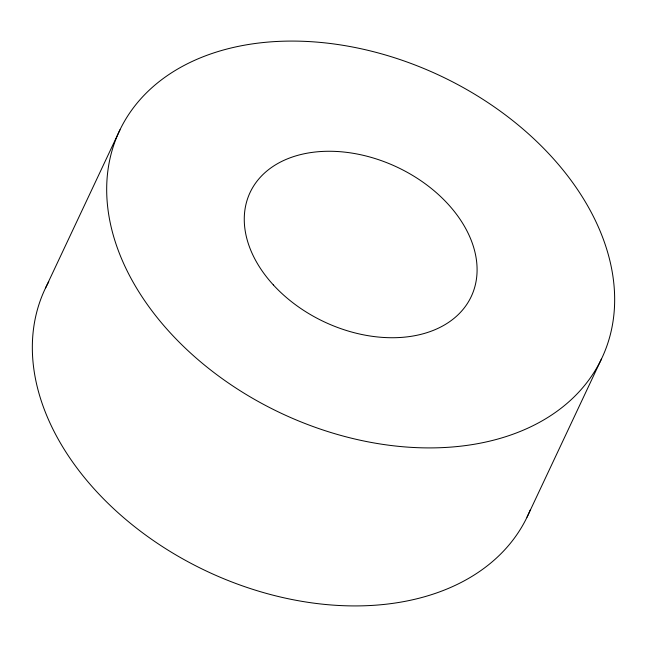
<?xml version="1.0" encoding="UTF-8"?>
<svg xmlns="http://www.w3.org/2000/svg" width="647" height="647" viewBox="0 0 647 647"><rect width="100%" height="100%" fill="white"/><g stroke="black" fill="none" stroke-linecap="round" stroke-linejoin="round"><path stroke-width="0.97" d="M45.638 287.802L119.986 129.796M527.014 517.204L601.362 359.198A266.629 186.546 25.2 0 0 310.576 41.659A266.629 186.546 25.2 0 0 170.088 332.639A266.629 186.546 25.2 0 0 601.362 359.198M530.2 510.071A266.629 186.546 25.2 0 1 205.843 570.8A266.629 186.546 25.2 0 1 48.768 281.728M273.325 284.898A122.202 85.501 25.2 0 0 470.992 297.07A122.202 85.501 25.2 0 0 337.71 151.527A122.202 85.501 25.2 0 0 273.325 284.898"/></g></svg>
